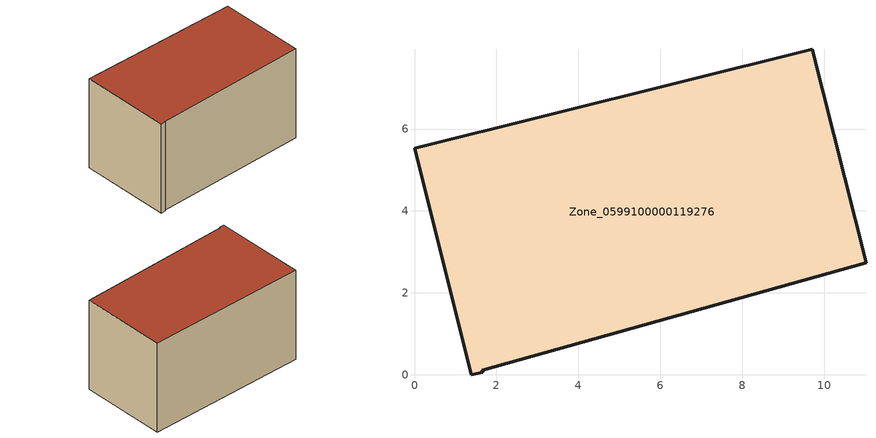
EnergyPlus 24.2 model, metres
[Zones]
Zone_0599100000119276
 floor ground (C_G): 11.01,2.73 1.66,0.12 1.67,0.07 1.39,0 0,5.53 9.7,7.95 z0
 wall outside (C_F): 11.01,2.73 9.7,7.95 0,5.53 1.39,0 1.67,0.07 1.66,0.12 11.01,2.73 z0:5.8
 roof outside (C_R): 1.66,0.12 11.01,2.73 9.7,7.95 0,5.53 1.39,0 1.67,0.07 z5.8
[BUILDING]
Pand.0599100000119276: North Axis=0; Terrain=City; Loads Convergence Tolerance Value=0.04; Temperature Convergence Tolerance Value=0.4; Solar Distribution=FullExterior; Maximum Number of Warmup Days=25; Minimum Number of Warmup Days=1
[Site:Location]
Rotterdam.The.Hague.AP_ZH_NLD Design_Conditions: Latitude=51.96; Longitude=4.45; Time Zone=1; Elevation=-4.5
[SITE:GROUNDTEMPERATURE:BUILDINGSURFACE]
18, 18, 18, 18, 18, 18, 18, 18, 18, 18, 18, 18
[MATERIAL] Thermal Absorptance=0.9; Solar Absorptance=0.7; Visible Absorptance=0.7
Name | Roughness | Thickness | Conductivity | Density | Specific Heat
G.TC.1975-1991 | MediumSmooth | 0.15 | 0.288461 | 540 | 1210
F.TC.1975-1991 | Rough | 0.3 | 0.230769 | 1920 | 840
R.TC.1975-1991 | MediumRough | 0.2 | 0.153846 | 1500 | 1000
[CONSTRUCTION]
C_G: G.TC.1975-1991
C_F: F.TC.1975-1991
C_R: R.TC.1975-1991
[ZONE]
Zone_0599100000119276: Type=1; Multiplier=1; Ceiling Height=Autocalculate; Volume=Autocalculate; Floor Area=autocalculate; Part of Total Floor Area=Yes
[ZONEINFILTRATION:DESIGNFLOWRATE]
Infil_Zone_0599100000119276: Zone or ZoneList or Space or SpaceList=Zone_0599100000119276; Schedule=AlwaysOn; Design Flow Rate Calculation Method=Flow/Area; Flow Rate per Floor Area=0.003; Constant Term Coefficient=1; Temperature Term Coefficient=0; Velocity Term Coefficient=0; Velocity Squared Term Coefficient=0
[HVACTEMPLATE:ZONE:IDEALLOADSAIRSYSTEM]
Zone_0599100000119276: Maximum Heating Supply Air Temperature=50; Minimum Cooling Supply Air Temperature=13; Maximum Heating Supply Air Humidity Ratio=0.0156; Minimum Cooling Supply Air Humidity Ratio=0.0077; Heating Limit=NoLimit; Cooling Limit=NoLimit; Dehumidification Control Type=ConstantSensibleHeatRatio; Cooling Sensible Heat Ratio=0.7; Dehumidification Setpoint=60; Humidification Control Type=None; Humidification Setpoint=30; Outdoor Air Method=None; Outdoor Air Flow Rate per Person=0.00944; Outdoor Air Flow Rate per Zone Floor Area=0; Outdoor Air Flow Rate per Zone=0; Demand Controlled Ventilation Type=None; Outdoor Air Economizer Type=NoEconomizer; Heat Recovery Type=None; Sensible Heat Recovery Effectiveness=0.7; Latent Heat Recovery Effectiveness=0.65
[ZONECONTROL:THERMOSTAT]
ThermostatControl_Zone_0599100000119276: Zone or ZoneList=Zone_0599100000119276; Control Type Schedule=DualSetpointControlType; Control 1=Thermostat_Zone_0599100000119276; Temperature Difference Between Cutout And Setpoint=0
[THERMOSTATSETPOINT:DUALSETPOINT]
Thermostat_Zone_0599100000119276: Heating Setpoint Temperature Schedule=HeatingSetpoint_Zone_0599100000119276; Cooling Setpoint Temperature Schedule=CoolingSetpoint_Zone_0599100000119276
[SCHEDULE:COMPACT]
HeatingSetpoint_Zone_0599100000119276: Through: 12/31, For: AllDays, Until: 24:00, 21
CoolingSetpoint_Zone_0599100000119276: Through: 12/31, For: AllDays, Until: 24:00, 24
DualSetpointControlType: Through: 12/31, For: AllDays, Until: 24:00, 4
AlwaysOn: Through: 12/31, For: AllDays, Until: 24:00, 1
